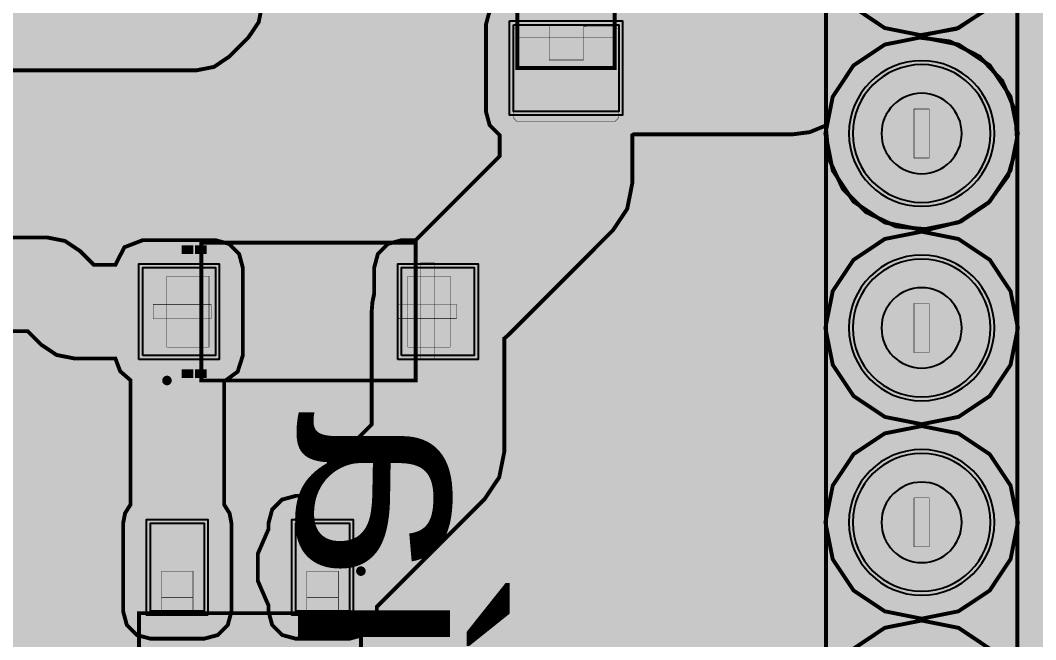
# Model space of a CAD drawing. Header units: millimetres. Extents: x -2 to 105, y -97 to 5.
# Drawn here: x 11.43 to 24.7, y -34.67 to -26.58 of the extents above; entities that cross this region are included whole.
import ezdxf
from ezdxf.enums import TextEntityAlignment as Align

# ---------------------------------------------------------------- set-up
doc = ezdxf.new("R2010")
doc.units = ezdxf.units.MM
doc.header["$MEASUREMENT"] = 0
for name, color, linetype, true_color in [('Bottom-Layer', 7, 'Continuous', 0x0000ff), ('Bottom-Paste-Mask-Layer', 7, 'Continuous', 0x800000), ('Bottom-Silkscreen-Layer', 7, 'Continuous', 0x66cc33), ('Bottom-Solder-Mask-Layer', 7, 'Continuous', 0xaa00ff), ('Component-Marking-Layer', 7, 'Continuous', 0x66ffcc), ('Component-Shape-Layer', 7, 'Continuous', 0x00cccc), ('Document-Layer', 7, 'Continuous', 0xffffff), ('Hole-Layer', 7, 'Continuous', 0x222222), ('Multi-Layer', 7, 'Continuous', 0xc0c0c0), ('Pin-Floating-Layer', 7, 'Continuous', 0xff99ff), ('Pin-Soldering-Layer', 7, 'Continuous', 0xcc9999), ('Top-Layer', 7, 'Continuous', 0xff0000), ('Top-Paste-Mask-Layer', 7, 'Continuous', 0x808080), ('Top-Silkscreen-Layer', 7, 'Continuous', 0xffcc00), ('Top-Solder-Mask-Layer', 7, 'Continuous', 0x800080)]:
    doc.layers.add(name, color=color, linetype=linetype, true_color=true_color)
doc.styles.get("Standard").update_dxf_attribs({"font": 'arial.ttf'})

msp = doc.modelspace()

# ---------------------------------------------------------------- hatches: boundary and pattern name
at = {"layer": 'Bottom-Layer'}
for points in [[(8.583, -71.73), (8.583, -81.591), (3, -81.591), (2.316, -81.501), (1.679, -81.237), (1.132, -80.817), (0.712, -80.27), (0.448, -79.633), (0.358, -78.949), (0.358, -2.949), (0.448, -2.265), (0.712, -1.628), (1.132, -1.081), (1.679, -0.661), (2.316, -0.397), (3, -0.307), (80, -0.307), (80.684, -0.397), (81.321, -0.661), (81.868, -1.081), (82.288, -1.628), (82.552, -2.265), (82.642, -2.949), (82.642, -78.949), (82.552, -79.633), (82.288, -80.27), (81.868, -80.817), (81.321, -81.237), (80.684, -81.501), (80, -81.591), (24.383, -81.591), (24.383, -71.73), (24.352, -71.657), (24.279, -71.626), (19.355, -71.626), (19.355, -70.781), (19.506, -70.516), (19.523, -70.212), (19.401, -69.932), (19.167, -69.736), (18.87, -69.666), (18.573, -69.736), (18.339, -69.932), (18.217, -70.212), (18.234, -70.516), (18.385, -70.781), (18.385, -71.626), (8.687, -71.626), (8.613, -71.657)], [(23.213, -24.257), (22.731, -24.353), (22.323, -24.625), (22.051, -25.034), (21.955, -25.515), (22.051, -25.997), (22.323, -26.405), (22.731, -26.677), (23.213, -26.773), (23.694, -26.677), (24.103, -26.405), (24.375, -25.997), (24.471, -25.515), (24.375, -25.034), (24.103, -24.625), (23.694, -24.353)], [(23.213, -26.797), (22.731, -26.893), (22.323, -27.165), (22.051, -27.574), (21.955, -28.055), (22.051, -28.537), (22.323, -28.945), (22.731, -29.217), (23.213, -29.313), (23.694, -29.217), (24.103, -28.945), (24.375, -28.537), (24.471, -28.055), (24.375, -27.574), (24.103, -27.165), (23.694, -26.893)], [(22.313, -28.055, 1), (24.113, -28.055, 1)], [(23.213, -29.337), (22.731, -29.433), (22.323, -29.705), (22.051, -30.114), (21.955, -30.595), (22.051, -31.077), (22.323, -31.485), (22.731, -31.757), (23.213, -31.853), (23.694, -31.757), (24.103, -31.485), (24.375, -31.077), (24.471, -30.595), (24.375, -30.114), (24.103, -29.705), (23.694, -29.433)], [(22.313, -30.595, 1), (24.113, -30.595, 1)], [(23.213, -31.877), (22.731, -31.973), (22.323, -32.245), (22.051, -32.654), (21.955, -33.135), (22.051, -33.617), (22.323, -34.025), (22.731, -34.297), (23.213, -34.393), (23.694, -34.297), (24.103, -34.025), (24.375, -33.617), (24.471, -33.135), (24.375, -32.654), (24.103, -32.245), (23.694, -31.973)], [(22.313, -33.135, 1), (24.113, -33.135, 1)], [(10.325, -47.877), (10.027, -47.942), (9.79, -48.134), (9.663, -48.411), (9.674, -48.716), (9.82, -48.983), (10.071, -49.157), (10.372, -49.201), (10.662, -49.105), (10.877, -48.889), (10.974, -48.6), (22.735, -36.839), (23.216, -36.933), (23.697, -36.836), (24.104, -36.563), (24.376, -36.155), (24.471, -35.674), (24.375, -35.193), (24.103, -34.785), (23.695, -34.513), (23.214, -34.417), (22.733, -34.512), (22.325, -34.784), (22.052, -35.191), (21.955, -35.672), (22.049, -36.153)]]:
    msp.add_hatch(color=256, dxfattribs=at).paths.add_polyline_path(points)
at = {"layer": 'Bottom-Paste-Mask-Layer'}
for points in [[(22.313, -28.055, 1), (24.113, -28.055, 1)], [(22.313, -30.595, 1), (24.113, -30.595, 1)], [(22.313, -33.135, 1), (24.113, -33.135, 1)]]:
    msp.add_hatch(color=256, dxfattribs=at).paths.add_polyline_path(points)
at = {"layer": 'Bottom-Solder-Mask-Layer'}
for points in [[(22.262, -28.055, 1), (24.164, -28.055, 1)], [(22.262, -30.595, 1), (24.164, -30.595, 1)], [(22.262, -33.135, 1), (24.164, -33.135, 1)]]:
    msp.add_hatch(color=256, dxfattribs=at).paths.add_polyline_path(points)
at = {"layer": 'Component-Marking-Layer'}
for points in [[(13.288, -31.282, 1), (13.408, -31.282, 1)], [(13.288, -31.282, 1), (13.408, -31.282, 1)], [(15.823, -33.772, 1), (15.943, -33.772, 1)], [(15.823, -33.772, 1), (15.943, -33.772, 1)]]:
    msp.add_hatch(color=256, dxfattribs=at).paths.add_polyline_path(points)
at = {"layer": 'Document-Layer'}
for points in [[(16.849, -29.747), (16.849, -31.011), (16.659, -31.011), (16.659, -29.747)], [(16.849, -29.747), (16.849, -31.011), (16.659, -31.011), (16.659, -29.747)], [(13.168, -30.287), (13.926, -30.287), (13.926, -30.477), (13.168, -30.477)], [(13.168, -30.287), (13.926, -30.287), (13.926, -30.477), (13.168, -30.477)], [(17.133, -30.284), (17.133, -30.474), (16.375, -30.474), (16.375, -30.284)], [(17.133, -30.284), (17.133, -30.474), (16.375, -30.474), (16.375, -30.284)]]:
    msp.add_hatch(color=256, dxfattribs=at).paths.add_polyline_path(points)
at = {"layer": 'Hole-Layer'}
for points in [[(22.688, -28.055, 1), (23.738, -28.055, 1)], [(22.688, -30.595, 1), (23.738, -30.595, 1)], [(22.688, -33.135, 1), (23.738, -33.135, 1)]]:
    msp.add_hatch(color=256, dxfattribs=at).paths.add_polyline_path(points)
at = {"layer": 'Multi-Layer'}
for points in [[(22.313, -28.055, 1), (24.113, -28.055, 1)], [(22.313, -28.055, 1), (24.113, -28.055, 1)], [(22.313, -28.055, 1), (24.113, -28.055, 1)], [(22.313, -30.595, 1), (24.113, -30.595, 1)], [(22.313, -30.595, 1), (24.113, -30.595, 1)], [(22.313, -30.595, 1), (24.113, -30.595, 1)], [(22.313, -33.135, 1), (24.113, -33.135, 1)], [(22.313, -33.135, 1), (24.113, -33.135, 1)], [(22.313, -33.135, 1), (24.113, -33.135, 1)]]:
    msp.add_hatch(color=256, dxfattribs=at).paths.add_polyline_path(points)
at = {"layer": 'Pin-Floating-Layer'}
for points in [[(13.688, -34.332), (13.278, -34.332), (13.278, -34.112), (13.688, -34.112)], [(13.688, -34.332), (13.278, -34.332), (13.278, -34.112), (13.688, -34.112)], [(15.588, -34.332), (15.178, -34.332), (15.178, -34.112), (15.588, -34.112)], [(15.588, -34.332), (15.178, -34.332), (15.178, -34.112), (15.588, -34.112)]]:
    msp.add_hatch(color=256, dxfattribs=at).paths.add_polyline_path(points)
at = {"layer": 'Pin-Soldering-Layer'}
for points in [[(17.927, -27.2), (17.927, -26.8), (19.201, -26.8), (19.201, -27.2)], [(17.927, -27.2), (17.927, -26.8), (19.201, -26.8), (19.201, -27.2)], [(23.113, -27.735), (23.313, -27.735), (23.313, -28.375), (23.113, -28.375)], [(23.113, -27.735), (23.313, -27.735), (23.313, -28.375), (23.113, -28.375)], [(13.347, -30.847), (13.347, -29.917), (13.897, -29.917), (13.897, -30.847)], [(13.347, -30.847), (13.347, -29.917), (13.897, -29.917), (13.897, -30.847)], [(17.049, -30.847), (16.498, -30.847), (16.498, -29.917), (17.049, -29.917)], [(17.049, -30.847), (16.498, -30.847), (16.498, -29.917), (17.049, -29.917)], [(23.113, -30.275), (23.313, -30.275), (23.313, -30.915), (23.113, -30.915)], [(23.113, -30.275), (23.313, -30.275), (23.313, -30.915), (23.113, -30.915)], [(23.113, -32.815), (23.313, -32.815), (23.313, -33.455), (23.113, -33.455)], [(23.113, -32.815), (23.313, -32.815), (23.313, -33.455), (23.113, -33.455)], [(13.688, -34.122), (13.278, -34.122), (13.278, -33.772), (13.688, -33.772)], [(13.688, -34.122), (13.278, -34.122), (13.278, -33.772), (13.688, -33.772)], [(15.588, -34.122), (15.178, -34.122), (15.178, -33.772), (15.588, -33.772)], [(15.588, -34.122), (15.178, -34.122), (15.178, -33.772), (15.588, -33.772)]]:
    msp.add_hatch(color=256, dxfattribs=at).paths.add_polyline_path(points)
at = {"layer": 'Top-Layer'}
for points in [[(0.358, -78.949), (0.358, -66.487), (0.373, -66.488), (0.387, -66.489), (0.45, -66.489), (0.45, -74.96), (0.497, -75.195), (0.63, -75.393), (1.607, -76.371), (1.287, -77.058), (1.158, -77.804), (1.23, -78.559), (1.498, -79.268), (1.943, -79.882), (2.534, -80.357), (3.228, -80.66), (3.978, -80.77), (4.731, -80.679), (5.433, -80.393), (6.035, -79.933), (6.495, -79.331), (6.781, -78.629), (6.872, -77.876), (6.762, -77.126), (6.459, -76.431), (5.984, -75.841), (5.37, -75.396), (4.661, -75.128), (3.907, -75.056), (3.16, -75.184), (2.473, -75.505), (1.675, -74.707), (1.675, -66.489), (1.737, -66.489), (1.913, -66.443), (2.044, -66.317), (2.095, -66.143), (6.18, -66.143), (6.232, -66.317), (6.362, -66.443), (6.538, -66.489), (7.538, -66.489), (7.713, -66.443), (7.844, -66.317), (7.896, -66.143), (9.88, -66.143), (9.932, -66.317), (10.062, -66.443), (10.238, -66.489), (11.238, -66.489), (11.417, -66.441), (11.548, -66.31), (11.596, -66.131), (11.596, -65.923), (12.145, -65.374), (12.278, -65.175), (12.325, -64.941), (12.325, -63.339), (12.387, -63.339), (12.567, -63.291), (12.698, -63.16), (12.746, -62.981), (12.746, -61.081), (12.698, -60.902), (12.567, -60.77), (12.387, -60.722), (12.325, -60.722), (12.325, -57.369), (12.387, -57.369), (12.567, -57.321), (12.698, -57.19), (12.746, -57.011), (12.746, -55.111), (12.698, -54.932), (12.567, -54.8), (12.387, -54.752), (11.037, -54.752), (10.866, -54.796), (10.736, -54.917), (10.736, -49.051), (10.926, -48.796), (10.974, -48.481), (10.871, -48.181), (10.639, -47.963), (10.333, -47.877), (10.022, -47.944), (10.022, -40.021), (9.985, -39.835), (9.88, -39.678), (8.074, -37.872), (7.917, -37.767), (7.731, -37.73), (3.84, -37.73), (3.566, -37.323), (3.158, -37.052), (2.677, -36.957), (2.196, -37.053), (1.789, -37.326), (1.516, -37.734), (1.421, -38.215), (1.516, -38.696), (1.789, -39.104), (2.196, -39.377), (2.677, -39.473), (3.158, -39.379), (3.566, -39.107), (3.84, -38.7), (7.53, -38.7), (8.498, -39.668), (8.161, -39.803), (7.947, -40.095), (7.918, -40.456), (8.083, -40.779), (8.083, -43.046), (8.04, -42.879), (7.942, -42.738), (5.596, -40.392), (5.439, -40.287), (5.253, -40.25), (3.831, -40.25), (3.55, -39.848), (3.137, -39.583), (2.655, -39.497), (2.176, -39.602), (1.773, -39.882), (1.508, -40.294), (1.421, -40.777), (1.525, -41.256), (1.804, -41.659), (2.216, -41.925), (2.699, -42.013), (3.178, -41.91), (3.582, -41.632), (3.848, -41.22), (5.052, -41.22), (7.114, -43.282), (7.114, -53.08), (4.338, -55.856), (1.984, -55.856), (1.964, -55.799), (1.935, -55.746), (1.98, -55.65), (1.996, -55.545), (1.996, -54.929), (2.137, -54.929), (2.317, -54.881), (2.448, -54.749), (2.496, -54.57), (2.496, -53.593), (3.112, -52.977), (3.245, -52.778), (3.291, -52.544), (3.291, -49.474), (3.652, -49.173), (3.877, -48.759), (3.934, -48.292), (3.816, -47.837), (3.539, -47.457), (3.141, -47.205), (2.679, -47.117), (2.217, -47.205), (1.819, -47.457), (1.542, -47.837), (1.424, -48.292), (1.481, -48.759), (1.706, -49.173), (2.067, -49.474), (2.067, -52.29), (1.315, -53.042), (0.358, -53.042), (0.358, -2.949), (0.448, -2.265), (0.712, -1.628), (1.132, -1.081), (1.679, -0.661), (2.316, -0.397), (3, -0.307), (80, -0.307), (80.684, -0.397), (81.321, -0.661), (81.868, -1.081), (82.288, -1.628), (82.552, -2.265), (82.642, -2.949), (82.642, -78.949), (82.552, -79.633), (82.288, -80.27), (81.868, -80.817), (81.321, -81.237), (80.684, -81.501), (80, -81.591), (24.383, -81.591), (24.383, -72.367), (26.365, -72.367), (26.551, -72.33), (26.708, -72.225), (26.962, -71.971), (27.067, -71.814), (27.104, -71.628), (27.104, -64.567), (27.067, -64.381), (26.962, -64.224), (26.302, -63.563), (26.145, -63.458), (25.959, -63.421), (23.673, -63.421), (23.487, -63.458), (23.33, -63.563), (22.249, -64.644), (22.144, -64.801), (22.107, -64.987), (22.107, -65.529), (21.887, -65.529), (21.708, -65.577), (21.577, -65.708), (21.529, -65.887), (21.529, -67.237), (21.577, -67.416), (21.708, -67.547), (21.887, -67.595), (23.297, -67.595), (23.464, -67.554), (23.592, -67.44), (23.721, -67.554), (23.887, -67.595), (25.297, -67.595), (25.476, -67.547), (25.607, -67.416), (25.655, -67.237), (25.655, -65.887), (25.607, -65.708), (25.476, -65.577), (25.297, -65.529), (23.887, -65.529), (23.721, -65.57), (23.592, -65.684), (23.464, -65.57), (23.297, -65.529), (23.077, -65.529), (23.077, -65.188), (23.874, -64.392), (25.758, -64.392), (26.134, -64.768), (26.134, -71.397), (22.976, -71.397), (22.976, -71.253), (23.196, -71.253), (23.362, -71.212), (23.491, -71.098), (23.619, -71.212), (23.786, -71.253), (25.196, -71.253), (25.375, -71.205), (25.506, -71.074), (25.554, -70.895), (25.554, -69.545), (25.506, -69.366), (25.375, -69.235), (25.196, -69.187), (23.786, -69.187), (23.619, -69.228), (23.491, -69.342), (23.362, -69.228), (23.196, -69.187), (21.786, -69.187), (21.607, -69.235), (21.476, -69.366), (21.428, -69.545), (21.428, -70.099), (20.852, -70.099), (20.587, -69.948), (20.282, -69.932), (20.003, -70.053), (19.807, -70.287), (19.737, -70.584), (19.807, -70.881), (20.003, -71.115), (20.282, -71.237), (20.587, -71.22), (20.852, -71.069), (21.473, -71.069), (21.604, -71.204), (21.786, -71.253), (22.006, -71.253), (22.006, -71.626), (14.098, -71.626), (14.102, -71.589), (14.103, -71.552), (14.103, -71.362), (14.184, -71.362), (14.364, -71.314), (14.495, -71.183), (14.543, -71.004), (14.543, -69.811), (14.694, -69.66), (14.694, -71.004), (14.742, -71.183), (14.873, -71.314), (15.052, -71.362), (16.184, -71.362), (16.364, -71.314), (16.495, -71.183), (16.543, -71.004), (16.543, -69.627), (16.495, -69.448), (16.364, -69.317), (16.184, -69.269), (15.085, -69.269), (17.869, -66.485), (17.974, -66.327), (18.011, -66.142), (18.011, -52.987), (18.162, -52.722), (18.179, -52.418), (18.057, -52.138), (17.823, -51.942), (17.526, -51.872), (17.229, -51.942), (16.995, -52.138), (16.873, -52.418), (16.89, -52.722), (17.041, -52.987), (17.041, -54.978), (16.883, -54.714), (16.624, -54.55), (16.319, -54.52), (16.033, -54.63), (15.827, -54.858), (15.746, -55.154), (13.322, -57.577), (13.217, -57.734), (13.18, -57.92), (13.18, -66.449), (10.462, -69.167), (9.476, -69.167), (9.297, -69.215), (9.166, -69.346), (9.118, -69.525), (9.118, -70.902), (9.166, -71.081), (9.297, -71.212), (9.476, -71.26), (9.573, -71.26), (9.573, -71.626), (8.687, -71.626), (8.613, -71.657), (8.583, -71.73), (8.583, -81.591), (3, -81.591), (2.316, -81.501), (1.679, -81.237), (1.132, -80.817), (0.712, -80.27), (0.448, -79.633)], [(6.528, -22.913), (6.465, -22.913), (6.286, -22.961), (6.155, -23.092), (6.107, -23.271), (6.107, -24.681), (6.148, -24.848), (6.262, -24.976), (6.148, -25.104), (6.107, -25.271), (6.107, -26.681), (6.155, -26.86), (6.286, -26.991), (6.465, -27.039), (6.856, -27.039), (6.856, -28.935), (6.678, -29.065), (6.61, -29.275), (6.61, -30.775), (6.658, -30.954), (6.789, -31.085), (6.968, -31.133), (7.968, -31.133), (8.147, -31.085), (8.278, -30.954), (8.326, -30.775), (8.326, -29.275), (8.258, -29.065), (8.08, -28.935), (8.08, -27.198), (8.179, -27.223), (8.28, -27.231), (13.727, -27.231), (13.962, -27.185), (14.16, -27.052), (14.414, -26.798), (14.547, -26.6), (14.594, -26.365), (14.594, -25.888), (14.654, -25.781), (14.676, -25.66), (14.676, -24.085), (14.628, -23.906), (14.496, -23.775), (14.317, -23.727), (13.645, -23.727), (13.634, -23.727), (13.622, -23.728), (13.623, -23.727), (13.623, -23.725), (13.644, -23.686), (13.648, -23.679), (13.652, -23.671), (13.671, -23.631), (13.675, -23.623), (13.678, -23.616), (13.695, -23.575), (13.698, -23.567), (13.701, -23.559), (13.717, -23.517), (13.72, -23.509), (13.722, -23.501), (13.736, -23.459), (13.738, -23.451), (13.74, -23.442), (13.752, -23.399), (13.754, -23.391), (13.755, -23.383), (13.765, -23.34), (13.766, -23.331), (13.768, -23.323), (13.775, -23.279), (13.776, -23.271), (13.778, -23.262), (13.783, -23.218), (13.784, -23.21), (13.784, -23.201), (13.787, -23.157), (13.788, -23.149), (13.788, -23.141), (13.789, -23.096), (13.789, -23.092), (13.789, -23.087), (13.789, -21.233), (13.789, -21.229), (13.789, -21.225), (13.788, -21.18), (13.788, -21.172), (13.787, -21.164), (13.784, -21.119), (13.784, -21.111), (13.783, -21.102), (13.778, -21.058), (13.776, -21.05), (13.775, -21.042), (13.768, -20.998), (13.766, -20.989), (13.765, -20.981), (13.755, -20.937), (13.754, -20.929), (13.752, -20.921), (13.74, -20.878), (13.738, -20.87), (13.736, -20.862), (13.722, -20.82), (13.722, -20.818), (13.721, -20.816), (15.096, -19.441), (15.968, -19.441), (16.147, -19.393), (16.278, -19.262), (16.326, -19.083), (16.326, -18.99), (16.67, -18.99), (16.67, -19.087), (16.718, -19.266), (16.849, -19.397), (17.028, -19.445), (18.378, -19.445), (18.557, -19.397), (18.688, -19.266), (18.736, -19.087), (18.736, -18.994), (20.907, -18.994), (22.003, -20.091), (21.961, -20.559), (22.094, -21.011), (22.384, -21.381), (22.79, -21.62), (23.254, -21.693), (23.714, -21.589), (24.103, -21.325), (24.367, -20.936), (24.47, -20.477), (24.398, -20.012), (24.159, -19.606), (23.789, -19.316), (23.337, -19.183), (22.869, -19.225), (21.593, -17.949), (21.394, -17.817), (21.16, -17.77), (18.736, -17.77), (18.736, -17.677), (18.695, -17.511), (18.581, -17.382), (18.695, -17.254), (18.736, -17.087), (18.736, -16.994), (19.455, -16.994), (19.774, -17.042), (20.078, -16.934), (20.295, -16.695), (20.374, -16.382), (20.295, -16.069), (20.078, -15.83), (19.774, -15.722), (19.455, -15.77), (18.736, -15.77), (18.736, -15.677), (18.688, -15.498), (18.557, -15.367), (18.378, -15.319), (17.028, -15.319), (16.849, -15.367), (16.718, -15.498), (16.67, -15.677), (16.67, -15.766), (16.326, -15.766), (16.326, -15.673), (16.278, -15.494), (16.147, -15.363), (15.968, -15.315), (14.618, -15.315), (14.439, -15.363), (14.308, -15.494), (14.26, -15.673), (14.26, -15.766), (11.003, -15.766), (10.769, -15.812), (10.571, -15.945), (9.144, -17.371), (3.823, -17.371), (3.551, -16.988), (3.157, -16.731), (2.696, -16.637), (2.233, -16.719), (1.832, -16.965), (1.55, -17.341), (1.425, -17.794), (1.475, -18.262), (1.694, -18.678), (2.05, -18.985), (2.494, -19.14), (2.964, -19.12), (3.394, -18.93), (3.724, -18.595), (3.76, -18.595), (6.528, -21.364)], [(19.448, -26.334), (19.355, -26.29), (19.253, -26.276), (17.876, -26.276), (17.696, -26.324), (17.565, -26.455), (17.517, -26.634), (17.517, -27.766), (17.566, -27.946), (17.698, -28.077), (17.698, -28.35), (16.606, -29.442), (16.602, -29.445), (16.599, -29.449), (16.415, -29.449), (16.236, -29.497), (16.105, -29.628), (16.057, -29.807), (16.057, -30.145), (16.033, -30.262), (16.024, -30.382), (16.024, -31.856), (15.091, -32.789), (15.033, -32.789), (14.854, -32.837), (14.723, -32.968), (14.675, -33.147), (14.675, -33.224), (14.535, -33.546), (14.535, -33.898), (14.675, -34.221), (14.675, -34.297), (14.723, -34.476), (14.854, -34.607), (15.033, -34.655), (15.733, -34.655), (15.912, -34.607), (16.043, -34.476), (16.091, -34.297), (16.091, -34.239), (17.503, -32.827), (17.691, -32.546), (17.757, -32.215), (17.757, -30.733), (17.795, -30.701), (17.831, -30.667), (19.176, -29.321), (19.364, -29.04), (19.43, -28.708), (19.43, -28.077), (19.439, -28.072), (19.448, -28.066), (21.528, -28.066), (21.751, -28.037), (21.959, -27.951), (21.998, -28.382), (22.181, -28.775), (22.486, -29.082), (22.877, -29.268), (23.308, -29.31), (23.728, -29.203), (24.086, -28.961), (24.342, -28.611), (24.463, -28.196), (24.437, -27.763), (24.266, -27.366), (23.97, -27.05), (23.584, -26.853), (23.155, -26.798), (23.18, -26.773), (23.669, -26.688), (24.087, -26.42), (24.369, -26.012), (24.471, -25.526), (24.377, -25.039), (24.103, -24.625), (23.689, -24.351), (23.202, -24.257), (22.716, -24.359), (22.308, -24.641), (22.04, -25.059), (21.955, -25.548), (21.169, -26.334)], [(17.876, -26.634), (19.253, -26.634), (19.253, -27.766), (17.876, -27.766)], [(22.313, -28.055, 1), (24.113, -28.055, 1)], [(11.527, -30.637), (11.705, -30.815), (11.904, -30.948), (12.138, -30.994), (12.674, -30.994), (12.736, -31.161), (12.871, -31.278), (12.871, -32.903), (12.8, -33.016), (12.775, -33.147), (12.775, -34.297), (12.823, -34.476), (12.954, -34.607), (13.133, -34.655), (13.833, -34.655), (14.012, -34.607), (14.143, -34.476), (14.191, -34.297), (14.191, -33.147), (14.166, -33.016), (14.095, -32.903), (14.095, -31.296), (14.272, -31.166), (14.339, -30.957), (14.339, -29.807), (14.291, -29.628), (14.16, -29.497), (13.981, -29.449), (13.031, -29.449), (12.791, -29.541), (12.674, -29.77), (12.392, -29.77), (12.214, -29.592), (12.015, -29.459), (11.781, -29.413), (10.526, -29.413), (10.526, -29.275), (10.478, -29.096), (10.347, -28.965), (10.168, -28.917), (9.168, -28.917), (8.989, -28.965), (8.858, -29.096), (8.81, -29.275), (8.81, -30.775), (8.858, -30.954), (8.989, -31.085), (9.168, -31.133), (10.168, -31.133), (10.347, -31.085), (10.478, -30.954), (10.526, -30.775), (10.526, -30.637)], [(23.213, -29.337), (22.731, -29.433), (22.323, -29.705), (22.051, -30.114), (21.955, -30.595), (22.051, -31.077), (22.323, -31.485), (22.731, -31.757), (23.213, -31.853), (23.694, -31.757), (24.103, -31.485), (24.375, -31.077), (24.471, -30.595), (24.375, -30.114), (24.103, -29.705), (23.694, -29.433)], [(22.313, -30.595, 1), (24.113, -30.595, 1)], [(13.031, -30.957), (13.031, -29.807), (13.981, -29.807), (13.981, -30.957)], [(16.415, -30.957), (16.415, -29.807), (17.365, -29.807), (17.365, -30.957)], [(23.213, -31.877), (22.731, -31.973), (22.323, -32.245), (22.051, -32.654), (21.955, -33.135), (22.051, -33.617), (22.323, -34.025), (22.731, -34.297), (23.213, -34.393), (23.694, -34.297), (24.103, -34.025), (24.375, -33.617), (24.471, -33.135), (24.375, -32.654), (24.103, -32.245), (23.694, -31.973)], [(22.313, -33.135, 1), (24.113, -33.135, 1)], [(13.833, -34.297), (13.133, -34.297), (13.133, -33.147), (13.833, -33.147)], [(15.733, -34.297), (15.033, -34.297), (15.033, -33.147), (15.733, -33.147)], [(23.213, -34.417), (22.731, -34.513), (22.323, -34.785), (22.051, -35.194), (21.955, -35.675), (22.051, -36.157), (22.323, -36.565), (22.731, -36.837), (23.213, -36.933), (23.694, -36.837), (24.103, -36.565), (24.375, -36.157), (24.471, -35.675), (24.375, -35.194), (24.103, -34.785), (23.694, -34.513)]]:
    msp.add_hatch(color=256, dxfattribs=at).paths.add_polyline_path(points)
at = {"layer": 'Top-Paste-Mask-Layer'}
for points in [[(17.924, -26.65), (18.344, -26.65), (18.344, -27.095), (18.794, -27.095), (18.794, -26.655), (19.204, -26.65), (19.254, -26.7), (19.254, -27.85), (19.204, -27.9), (17.924, -27.9), (17.874, -27.85), (17.874, -26.7)], [(17.924, -26.65), (18.344, -26.65), (18.344, -27.095), (18.794, -27.095), (18.794, -26.655), (19.204, -26.65), (19.254, -26.7), (19.254, -27.85), (19.204, -27.9), (17.924, -27.9), (17.874, -27.85), (17.874, -26.7)], [(22.313, -28.055, 1), (24.113, -28.055, 1)], [(22.313, -30.595, 1), (24.113, -30.595, 1)], [(13.031, -30.957), (13.031, -29.807), (13.981, -29.807), (13.981, -30.957)], [(16.415, -30.957), (16.415, -29.807), (17.365, -29.807), (17.365, -30.957)], [(22.313, -33.135, 1), (24.113, -33.135, 1)], [(13.833, -34.297), (13.133, -34.297), (13.133, -33.147), (13.833, -33.147)], [(15.733, -34.297), (15.033, -34.297), (15.033, -33.147), (15.733, -33.147)]]:
    msp.add_hatch(color=256, dxfattribs=at).paths.add_polyline_path(points)
at = {"layer": 'Top-Solder-Mask-Layer'}
for points in [[(17.825, -26.583), (19.303, -26.583), (19.303, -27.817), (17.825, -27.817)], [(22.262, -28.055, 1), (24.164, -28.055, 1)], [(22.262, -30.595, 1), (24.164, -30.595, 1)], [(12.98, -31.008), (12.98, -29.756), (14.031, -29.756), (14.031, -31.008)], [(16.365, -31.008), (16.365, -29.756), (17.416, -29.756), (17.416, -31.008)], [(22.262, -33.135, 1), (24.164, -33.135, 1)], [(13.884, -34.348), (13.082, -34.348), (13.082, -33.096), (13.884, -33.096)], [(15.784, -34.348), (14.982, -34.348), (14.982, -33.096), (15.784, -33.096)]]:
    msp.add_hatch(color=256, dxfattribs=at).paths.add_polyline_path(points)

# ---------------------------------------------------------------- linework, layer by layer
at = {"layer": 'Bottom-Layer', "const_width": 0.0508}
for points in [[(23.213, -24.257), (22.731, -24.353), (22.323, -24.625), (22.051, -25.034), (21.955, -25.515), (22.051, -25.997), (22.323, -26.405), (22.731, -26.677), (23.213, -26.773), (23.694, -26.677), (24.103, -26.405), (24.375, -25.997), (24.471, -25.515), (24.375, -25.034), (24.103, -24.625), (23.694, -24.353)], [(23.213, -26.797), (22.731, -26.893), (22.323, -27.165), (22.051, -27.574), (21.955, -28.055), (22.051, -28.537), (22.323, -28.945), (22.731, -29.217), (23.213, -29.313), (23.694, -29.217), (24.103, -28.945), (24.375, -28.537), (24.471, -28.055), (24.375, -27.574), (24.103, -27.165), (23.694, -26.893)], [(23.213, -29.337), (22.731, -29.433), (22.323, -29.705), (22.051, -30.114), (21.955, -30.595), (22.051, -31.077), (22.323, -31.485), (22.731, -31.757), (23.213, -31.853), (23.694, -31.757), (24.103, -31.485), (24.375, -31.077), (24.471, -30.595), (24.375, -30.114), (24.103, -29.705), (23.694, -29.433)], [(23.213, -31.877), (22.731, -31.973), (22.323, -32.245), (22.051, -32.654), (21.955, -33.135), (22.051, -33.617), (22.323, -34.025), (22.731, -34.297), (23.213, -34.393), (23.694, -34.297), (24.103, -34.025), (24.375, -33.617), (24.471, -33.135), (24.375, -32.654), (24.103, -32.245), (23.694, -31.973)]]:
    msp.add_lwpolyline(points, close=True, dxfattribs=at)
at = {"layer": 'Bottom-Layer'}
for points in [[(22.313, -28.055, 1), (24.113, -28.055, 1)], [(22.313, -30.595, 1), (24.113, -30.595, 1)], [(22.313, -33.135, 1), (24.113, -33.135, 1)]]:
    msp.add_lwpolyline(points, format="xyb", close=True, dxfattribs=at)
at = {"layer": 'Bottom-Layer', "const_width": 0.0508}
msp.add_lwpolyline([(24.103, -34.785), (23.695, -34.513), (23.214, -34.417), (22.733, -34.512), (22.325, -34.784)], dxfattribs=at)
at = {"layer": 'Bottom-Paste-Mask-Layer'}
for points in [[(22.313, -28.055, 1), (24.113, -28.055, 1)], [(22.313, -30.595, 1), (24.113, -30.595, 1)], [(22.313, -33.135, 1), (24.113, -33.135, 1)]]:
    msp.add_lwpolyline(points, format="xyb", close=True, dxfattribs=at)
at = {"layer": 'Bottom-Solder-Mask-Layer'}
for points in [[(22.262, -28.055, 1), (24.164, -28.055, 1)], [(22.262, -30.595, 1), (24.164, -30.595, 1)], [(22.262, -33.135, 1), (24.164, -33.135, 1)]]:
    msp.add_lwpolyline(points, format="xyb", close=True, dxfattribs=at)
at = {"layer": 'Component-Marking-Layer', "const_width": 0.00508}
msp.add_lwpolyline([(13.288, -31.282, 1), (13.408, -31.282, 1)], format="xyb", close=True, dxfattribs=at)
msp.add_lwpolyline([(13.288, -31.282, 1), (13.408, -31.282, 1)], format="xyb", close=True, dxfattribs=at)
msp.add_lwpolyline([(15.823, -33.772, 1), (15.943, -33.772), (15.943, -33.772, 1), (15.823, -33.772)], format="xyb", dxfattribs=at)
msp.add_lwpolyline([(15.823, -33.772, 1), (15.943, -33.772), (15.943, -33.772, 1), (15.823, -33.772)], format="xyb", dxfattribs=at)
at = {"layer": 'Component-Shape-Layer', "const_width": 0.0508}
for points in [[(21.963, -49.895), (21.963, -18.915), (24.463, -18.915), (24.463, -49.895)], [(21.963, -49.895), (21.963, -18.915), (24.463, -18.915), (24.463, -49.895)], [(17.927, -25.2), (19.201, -25.2), (19.201, -27.2), (17.927, -27.2)], [(17.927, -25.2), (19.201, -25.2), (19.201, -27.2), (17.927, -27.2)], [(13.798, -31.282), (13.798, -29.482), (16.598, -29.482), (16.598, -31.282)], [(13.798, -31.282), (13.798, -29.482), (16.598, -29.482), (16.598, -31.282)], [(15.883, -35.622), (12.983, -35.622), (12.983, -34.322), (15.883, -34.322)], [(15.883, -35.622), (12.983, -35.622), (12.983, -34.322), (15.883, -34.322)]]:
    msp.add_lwpolyline(points, close=True, dxfattribs=at)
at = {"layer": 'Document-Layer', "const_width": 0.00508}
for points in [[(16.849, -29.747), (16.849, -31.011), (16.659, -31.011), (16.659, -29.747)], [(16.849, -29.747), (16.849, -31.011), (16.659, -31.011), (16.659, -29.747)], [(13.168, -30.287), (13.926, -30.287), (13.926, -30.477), (13.168, -30.477)], [(13.168, -30.287), (13.926, -30.287), (13.926, -30.477), (13.168, -30.477)], [(17.133, -30.284), (17.133, -30.474), (16.375, -30.474), (16.375, -30.284)], [(17.133, -30.284), (17.133, -30.474), (16.375, -30.474), (16.375, -30.284)]]:
    msp.add_lwpolyline(points, close=True, dxfattribs=at)
at = {"layer": 'Document-Layer', "const_width": 0.254}
msp.add_lwpolyline([(15.322, -33.702, 1), (15.576, -33.702, 1)], format="xyb", close=True, dxfattribs=at)
msp.add_lwpolyline([(15.322, -33.702, 1), (15.576, -33.702, 1)], format="xyb", close=True, dxfattribs=at)
at = {"layer": 'Hole-Layer'}
for points in [[(22.688, -28.055, 1), (23.738, -28.055, 1)], [(22.688, -30.595, 1), (23.738, -30.595, 1)], [(22.688, -33.135, 1), (23.738, -33.135, 1)]]:
    msp.add_lwpolyline(points, format="xyb", close=True, dxfattribs=at)
at = {"layer": 'Multi-Layer'}
for points in [[(22.313, -28.055, 1), (24.113, -28.055, 1)], [(22.313, -28.055, 1), (24.113, -28.055, 1)], [(22.313, -28.055, 1), (24.113, -28.055, 1)], [(22.313, -30.595, 1), (24.113, -30.595, 1)], [(22.313, -30.595, 1), (24.113, -30.595, 1)], [(22.313, -30.595, 1), (24.113, -30.595, 1)], [(22.313, -33.135, 1), (24.113, -33.135, 1)], [(22.313, -33.135, 1), (24.113, -33.135, 1)], [(22.313, -33.135, 1), (24.113, -33.135, 1)]]:
    msp.add_lwpolyline(points, format="xyb", close=True, dxfattribs=at)
at = {"layer": 'Pin-Floating-Layer', "const_width": 0.00508}
for points in [[(13.688, -34.332), (13.278, -34.332), (13.278, -34.112), (13.688, -34.112)], [(13.688, -34.332), (13.278, -34.332), (13.278, -34.112), (13.688, -34.112)], [(15.588, -34.332), (15.178, -34.332), (15.178, -34.112), (15.588, -34.112)], [(15.588, -34.332), (15.178, -34.332), (15.178, -34.112), (15.588, -34.112)]]:
    msp.add_lwpolyline(points, close=True, dxfattribs=at)
at = {"layer": 'Pin-Soldering-Layer', "const_width": 0.00508}
for points in [[(17.927, -27.2), (17.927, -26.8), (19.201, -26.8), (19.201, -27.2)], [(17.927, -27.2), (17.927, -26.8), (19.201, -26.8), (19.201, -27.2)], [(23.113, -27.735), (23.313, -27.735), (23.313, -28.375), (23.113, -28.375)], [(23.113, -27.735), (23.313, -27.735), (23.313, -28.375), (23.113, -28.375)], [(13.347, -30.847), (13.347, -29.917), (13.897, -29.917), (13.897, -30.847)], [(13.347, -30.847), (13.347, -29.917), (13.897, -29.917), (13.897, -30.847)], [(17.049, -30.847), (16.498, -30.847), (16.498, -29.917), (17.049, -29.917)], [(17.049, -30.847), (16.498, -30.847), (16.498, -29.917), (17.049, -29.917)], [(23.113, -30.275), (23.313, -30.275), (23.313, -30.915), (23.113, -30.915)], [(23.113, -30.275), (23.313, -30.275), (23.313, -30.915), (23.113, -30.915)], [(23.113, -32.815), (23.313, -32.815), (23.313, -33.455), (23.113, -33.455)], [(23.113, -32.815), (23.313, -32.815), (23.313, -33.455), (23.113, -33.455)], [(13.688, -34.122), (13.278, -34.122), (13.278, -33.772), (13.688, -33.772)], [(13.688, -34.122), (13.278, -34.122), (13.278, -33.772), (13.688, -33.772)], [(15.588, -34.122), (15.178, -34.122), (15.178, -33.772), (15.588, -33.772)], [(15.588, -34.122), (15.178, -34.122), (15.178, -33.772), (15.588, -33.772)]]:
    msp.add_lwpolyline(points, close=True, dxfattribs=at)
at = {"layer": 'Top-Layer'}
for points, const_width in [([(13.981, -24.873), (13.981, -26.365)], 0.508), ([(21.528, -27.2), (23.213, -25.515)], 1.016), ([(13.981, -26.365), (13.727, -26.619)], 0.508), ([(13.727, -26.619), (8.28, -26.619)], 0.508), ([(8.28, -27.231), (13.727, -27.231), (13.962, -27.185), (14.16, -27.052), (14.414, -26.798), (14.547, -26.6), (14.594, -26.365)], 0.0508), ([(17.565, -26.455), (17.517, -26.634), (17.517, -27.766), (17.566, -27.946), (17.698, -28.077), (17.698, -28.35), (16.606, -29.442), (16.602, -29.445), (16.599, -29.449), (16.415, -29.449), (16.236, -29.497), (16.105, -29.628), (16.057, -29.807), (16.057, -30.145), (16.033, -30.262), (16.024, -30.382), (16.024, -31.856), (15.091, -32.789), (15.033, -32.789), (14.854, -32.837), (14.723, -32.968), (14.675, -33.147), (14.675, -33.224), (14.535, -33.546), (14.535, -33.898), (14.675, -34.221), (14.675, -34.297), (14.723, -34.476), (14.854, -34.607), (15.033, -34.655), (15.733, -34.655), (15.912, -34.607), (16.043, -34.476), (16.091, -34.297), (16.091, -34.239), (17.503, -32.827), (17.691, -32.546), (17.757, -32.215), (17.757, -30.733), (17.795, -30.701), (17.831, -30.667), (19.176, -29.321), (19.364, -29.04), (19.43, -28.708), (19.43, -28.077), (19.439, -28.072), (19.448, -28.066), (21.528, -28.066), (21.751, -28.037), (21.959, -27.951), (21.998, -28.382), (22.181, -28.775), (22.486, -29.082), (22.877, -29.268), (23.308, -29.31), (23.728, -29.203), (24.086, -28.961), (24.342, -28.611), (24.463, -28.196), (24.437, -27.763), (24.266, -27.366), (23.97, -27.05), (23.584, -26.853), (23.155, -26.798), (23.18, -26.773), (23.669, -26.688), (24.087, -26.42)], 0.0508), ([(18.564, -28.708), (18.564, -27.2)], 1.016), ([(18.564, -27.2), (21.528, -27.2)], 1.016), ([(17.218, -30.054), (18.564, -28.708)], 1.016), ([(10.526, -30.637), (11.527, -30.637), (11.705, -30.815), (11.904, -30.948), (12.138, -30.994), (12.674, -30.994), (12.736, -31.161), (12.871, -31.278), (12.871, -32.903), (12.8, -33.016), (12.775, -33.147), (12.775, -34.297), (12.823, -34.476), (12.954, -34.607), (13.133, -34.655), (13.833, -34.655), (14.012, -34.607), (14.143, -34.476), (14.191, -34.297), (14.191, -33.147), (14.166, -33.016), (14.095, -32.903), (14.095, -31.296), (14.272, -31.166), (14.339, -30.957), (14.339, -29.807), (14.291, -29.628), (14.16, -29.497), (13.981, -29.449), (13.031, -29.449), (12.791, -29.541), (12.674, -29.77), (12.392, -29.77), (12.214, -29.592), (12.015, -29.459), (11.781, -29.413), (10.526, -29.413)], 0.0508), ([(9.668, -30.025), (11.781, -30.025)], 0.508), ([(11.781, -30.025), (12.138, -30.382)], 0.508), ([(16.89, -32.215), (16.89, -30.382)], 1.016), ([(12.138, -30.382), (13.506, -30.382)], 0.508), ([(13.483, -30.405), (13.506, -30.382)], 0.508), ([(13.483, -33.722), (13.483, -30.405)], 0.508), ([(15.383, -33.722), (16.89, -32.215)], 1.016)]:
    msp.add_lwpolyline(points, dxfattribs=dict(at, const_width=const_width))
for points in [[(17.876, -26.634), (19.253, -26.634), (19.253, -27.766), (17.876, -27.766)], [(13.031, -30.957), (13.031, -29.807), (13.981, -29.807), (13.981, -30.957)], [(16.415, -30.957), (16.415, -29.807), (17.365, -29.807), (17.365, -30.957)], [(13.833, -34.297), (13.133, -34.297), (13.133, -33.147), (13.833, -33.147)], [(15.733, -34.297), (15.033, -34.297), (15.033, -33.147), (15.733, -33.147)]]:
    msp.add_lwpolyline(points, close=True, dxfattribs=at)
for points in [[(22.313, -28.055, 1), (24.113, -28.055, 1)], [(22.313, -30.595, 1), (24.113, -30.595, 1)], [(22.313, -33.135, 1), (24.113, -33.135, 1)]]:
    msp.add_lwpolyline(points, format="xyb", close=True, dxfattribs=at)
at = {"layer": 'Top-Layer', "const_width": 0.0508}
for points in [[(23.213, -29.337), (22.731, -29.433), (22.323, -29.705), (22.051, -30.114), (21.955, -30.595), (22.051, -31.077), (22.323, -31.485), (22.731, -31.757), (23.213, -31.853), (23.694, -31.757), (24.103, -31.485), (24.375, -31.077), (24.471, -30.595), (24.375, -30.114), (24.103, -29.705), (23.694, -29.433)], [(23.213, -31.877), (22.731, -31.973), (22.323, -32.245), (22.051, -32.654), (21.955, -33.135), (22.051, -33.617), (22.323, -34.025), (22.731, -34.297), (23.213, -34.393), (23.694, -34.297), (24.103, -34.025), (24.375, -33.617), (24.471, -33.135), (24.375, -32.654), (24.103, -32.245), (23.694, -31.973)], [(23.213, -34.417), (22.731, -34.513), (22.323, -34.785), (22.051, -35.194), (21.955, -35.675), (22.051, -36.157), (22.323, -36.565), (22.731, -36.837), (23.213, -36.933), (23.694, -36.837), (24.103, -36.565), (24.375, -36.157), (24.471, -35.675), (24.375, -35.194), (24.103, -34.785), (23.694, -34.513)]]:
    msp.add_lwpolyline(points, close=True, dxfattribs=at)
at = {"layer": 'Top-Paste-Mask-Layer', "const_width": 0.00508}
msp.add_lwpolyline([(17.924, -26.65), (18.344, -26.65), (18.344, -27.095), (18.794, -27.095), (18.794, -26.655), (19.204, -26.65), (19.254, -26.7), (19.254, -27.85), (19.204, -27.9), (17.924, -27.9), (17.874, -27.85), (17.874, -26.7)], close=True, dxfattribs=at)
msp.add_lwpolyline([(17.924, -26.65), (18.344, -26.65), (18.344, -27.095), (18.794, -27.095), (18.794, -26.655), (19.204, -26.65), (19.254, -26.7), (19.254, -27.85), (19.204, -27.9), (17.924, -27.9), (17.874, -27.85), (17.874, -26.7)], close=True, dxfattribs=at)
at = {"layer": 'Top-Paste-Mask-Layer'}
for points in [[(22.313, -28.055, 1), (24.113, -28.055, 1)], [(22.313, -30.595, 1), (24.113, -30.595, 1)], [(22.313, -33.135, 1), (24.113, -33.135, 1)]]:
    msp.add_lwpolyline(points, format="xyb", close=True, dxfattribs=at)
for points in [[(13.031, -30.957), (13.031, -29.807), (13.981, -29.807), (13.981, -30.957)], [(16.415, -30.957), (16.415, -29.807), (17.365, -29.807), (17.365, -30.957)], [(13.833, -34.297), (13.133, -34.297), (13.133, -33.147), (13.833, -33.147)], [(15.733, -34.297), (15.033, -34.297), (15.033, -33.147), (15.733, -33.147)]]:
    msp.add_lwpolyline(points, close=True, dxfattribs=at)
at = {"layer": 'Top-Silkscreen-Layer'}
for points, const_width in [([(21.963, -18.915), (21.963, -49.895)], 0.254), ([(21.963, -18.915), (21.963, -49.895)], 0.254), ([(24.463, -49.895), (24.463, -18.915)], 0.254), ([(24.463, -49.895), (24.463, -18.915)], 0.254), ([(17.647, -26.676), (17.647, -27.961)], 0.152), ([(17.647, -26.676), (17.647, -27.961)], 0.152), ([(19.481, -27.961), (19.481, -26.676)], 0.152), ([(19.481, -27.961), (19.481, -26.676)], 0.152), ([(17.647, -27.961), (19.481, -27.961)], 0.152), ([(17.647, -27.961), (19.481, -27.961)], 0.152), ([(13.618, -29.627), (13.618, -29.516)], 0.152), ([(13.618, -29.516), (13.792, -29.516)], 0.152), ([(13.618, -29.627), (13.618, -29.516)], 0.152), ([(13.618, -29.516), (13.792, -29.516)], 0.152), ([(13.792, -29.516), (13.792, -29.627)], 0.152), ([(13.792, -29.516), (16.604, -29.516)], 0.152), ([(13.792, -29.516), (13.792, -29.627)], 0.152), ([(13.792, -29.516), (16.604, -29.516)], 0.152), ([(14.228, -29.516), (14.228, -31.248)], 0.152), ([(14.228, -29.516), (14.228, -31.248)], 0.152), ([(14.371, -29.516), (14.371, -31.248)], 0.152), ([(14.371, -29.516), (14.371, -31.248)], 0.152), ([(16.604, -29.516), (16.604, -29.684)], 0.152), ([(16.604, -29.516), (16.604, -29.684)], 0.152), ([(13.618, -29.627), (13.792, -29.627)], 0.152), ([(13.618, -29.627), (13.792, -29.627)], 0.152), ([(16.604, -31.248), (16.604, -31.08)], 0.152), ([(16.604, -31.248), (16.604, -31.08)], 0.152), ([(13.618, -31.137), (13.792, -31.137)], 0.152), ([(13.618, -31.248), (13.618, -31.137)], 0.152), ([(13.618, -31.137), (13.792, -31.137)], 0.152), ([(13.618, -31.248), (13.618, -31.137)], 0.152), ([(13.792, -31.248), (13.618, -31.248)], 0.152), ([(13.792, -31.248), (13.618, -31.248)], 0.152), ([(13.792, -31.137), (13.792, -31.248)], 0.152), ([(13.792, -31.137), (13.792, -31.248)], 0.152), ([(13.792, -31.248), (16.604, -31.248)], 0.152), ([(13.792, -31.248), (16.604, -31.248)], 0.152), ([(14.733, -34.21), (14.133, -34.21)], 0.2), ([(14.733, -34.21), (14.133, -34.21)], 0.2)]:
    msp.add_lwpolyline(points, dxfattribs=dict(at, const_width=const_width))
at = {"layer": 'Top-Solder-Mask-Layer'}
for points in [[(17.825, -26.583), (19.303, -26.583), (19.303, -27.817), (17.825, -27.817)], [(12.98, -31.008), (12.98, -29.756), (14.031, -29.756), (14.031, -31.008)], [(16.365, -31.008), (16.365, -29.756), (17.416, -29.756), (17.416, -31.008)], [(13.884, -34.348), (13.082, -34.348), (13.082, -33.096), (13.884, -33.096)], [(15.784, -34.348), (14.982, -34.348), (14.982, -33.096), (15.784, -33.096)]]:
    msp.add_lwpolyline(points, close=True, dxfattribs=at)
for points in [[(22.262, -28.055, 1), (24.164, -28.055, 1)], [(22.262, -30.595, 1), (24.164, -30.595, 1)], [(22.262, -33.135, 1), (24.164, -33.135, 1)]]:
    msp.add_lwpolyline(points, format="xyb", close=True, dxfattribs=at)

# ---------------------------------------------------------------- texts
at = {"layer": 'Bottom-Silkscreen-Layer', "text_generation_flag": 2, "width": 1.1}
msp.add_text('José Luis Díaz Mejía', height=2.58619, rotation=-90, dxfattribs=at).set_placement((14.284, -68.58), align=Align.BOTTOM_LEFT)

doc.saveas('drawing.dxf')
